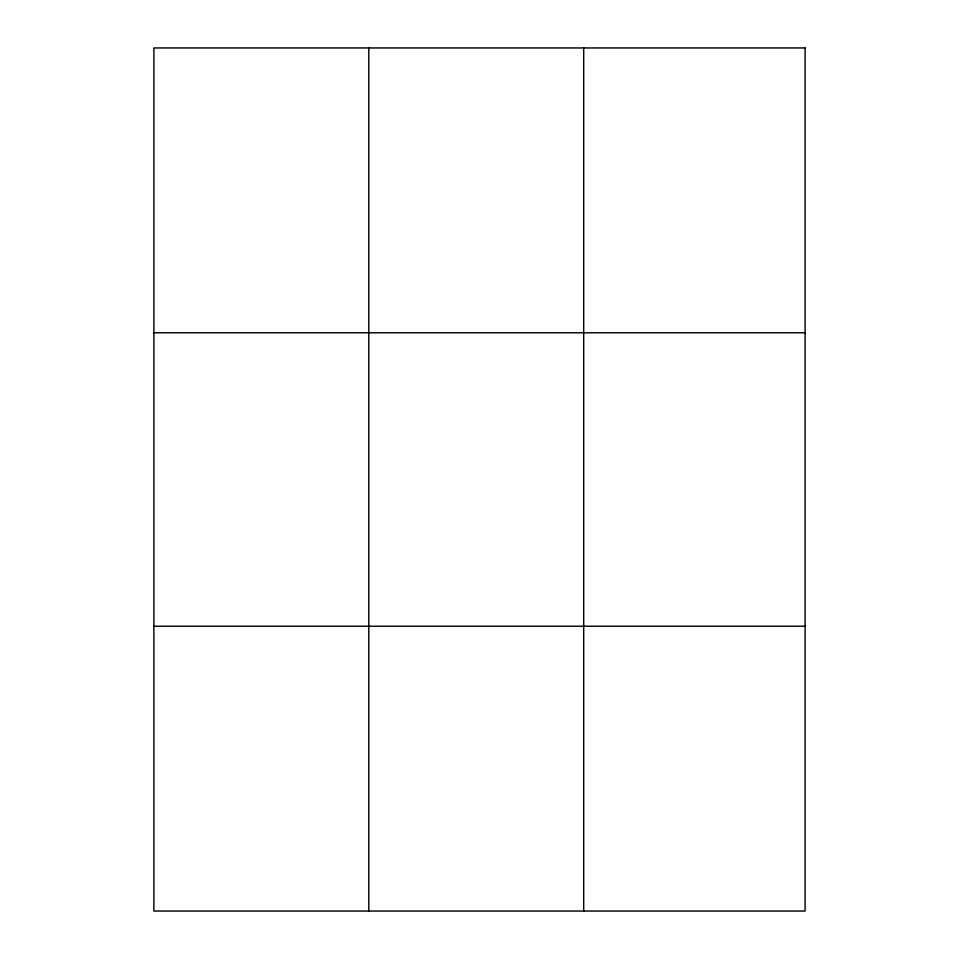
<?xml version="1.0" encoding="UTF-8"?>
<svg xmlns="http://www.w3.org/2000/svg" width="959" height="959" viewBox="0 0 959 959"><rect width="100%" height="100%" fill="white"/><g stroke="black" fill="none" stroke-linecap="round" stroke-linejoin="round"><path stroke-width="1.44" d="M368.795 911.05L368.795 47.95M583.695 911.05L583.695 47.95M153.896 332.773L805.104 332.773M153.896 626.227L805.104 626.227M805.104 47.95L805.104 911.05L153.896 911.05L153.896 47.95L805.104 47.95"/></g></svg>
